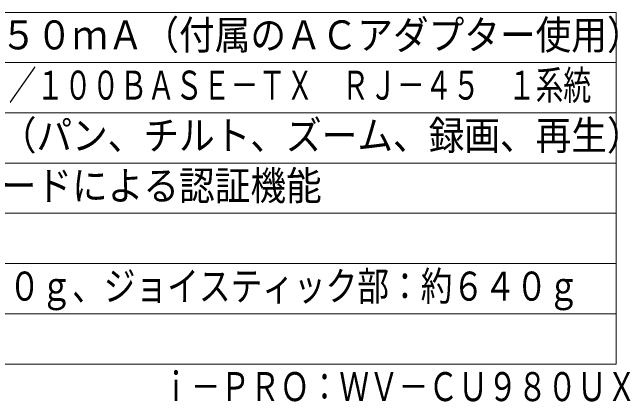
# Model space of a CAD drawing. Units: millimetres on the paper. Extents: x -62 to 64, y -58 to 59.
# Drawn here: x 2.5 to 64, y -58.2 to -19.5 of the extents above; entities that cross this region are included whole.
import ezdxf
from ezdxf.enums import TextEntityAlignment as Align

# ---------------------------------------------------------------- set-up
doc = ezdxf.new("R2010")
doc.units = ezdxf.units.MM
doc.layers.add('0-3_MOJI1', color=7, linetype='Continuous')
doc.layers.add('0-5_相当品', color=4, linetype='Continuous')
doc.layers.add('0-4_WAKU', color=4, linetype='Continuous', lineweight=9)
doc.styles.add('ＭＳ ゴシック', font='')
doc.styles.get('ＭＳ ゴシック').set_extended_font_data('MS Gothic')

msp = doc.modelspace()

# ---------------------------------------------------------------- linework, layer by layer
at = {"layer": '0-4_WAKU', "color": 3}
for p, q in [((62.524, -19.473), (-62.476, -19.473)), ((62.524, -54.473), (62.524, -19.473)), ((-62.476, -54.473), (62.524, -54.473))]:
    msp.add_line(p, q, dxfattribs=at)
at = {"layer": '0-4_WAKU'}
for p, q in [((-62.476, -24.473), (62.524, -24.473)), ((-62.476, -29.473), (62.524, -29.473)), ((-62.476, -34.473), (62.524, -34.473)), ((-62.476, -39.473), (62.524, -39.473)), ((-62.476, -44.473), (62.524, -44.473)), ((-62.476, -49.473), (62.524, -49.473))]:
    msp.add_line(p, q, dxfattribs=at)

# ---------------------------------------------------------------- texts
at = {"layer": '0-3_MOJI1', "style": 'ＭＳ ゴシック'}
for s, width, p in [('ＤＣ１２Ｖ２５０ｍＡ（付属のＡＣアダプター使用）', 0.9, (-19.976, -24.028)), ('１０ＢＡＳＥ－Ｔ／１００ＢＡＳＥ－ＴＸ\u3000ＲＪ－４５\u3000１系統', 0.7, (-19.976, -29.028)), ('優れた操作性（パン、チルト、ズーム、録画、再生）', 0.9, (-19.976, -34.028)), ('ＩＤ、パスワードによる認証機能', 0.9, (-19.976, -39.028)), ('本体部：約８４０ｇ、ジョイスティック部：約６４０ｇ', 0.8, (-19.976, -49.028))]:
    msp.add_text(s, height=2.889, dxfattribs=dict(at, width=width)).set_placement(p, align=Align.BOTTOM_LEFT)
at = {"layer": '0-5_相当品', "style": 'ＭＳ ゴシック', "width": 0.75}
msp.add_text('ｉ－ＰＲＯ：ＷＶ－ＣＵ９８０ＵＸ', height=2.889, dxfattribs=at).set_placement((17.244, -59.028), align=Align.BOTTOM_LEFT)

doc.saveas('drawing.dxf')
